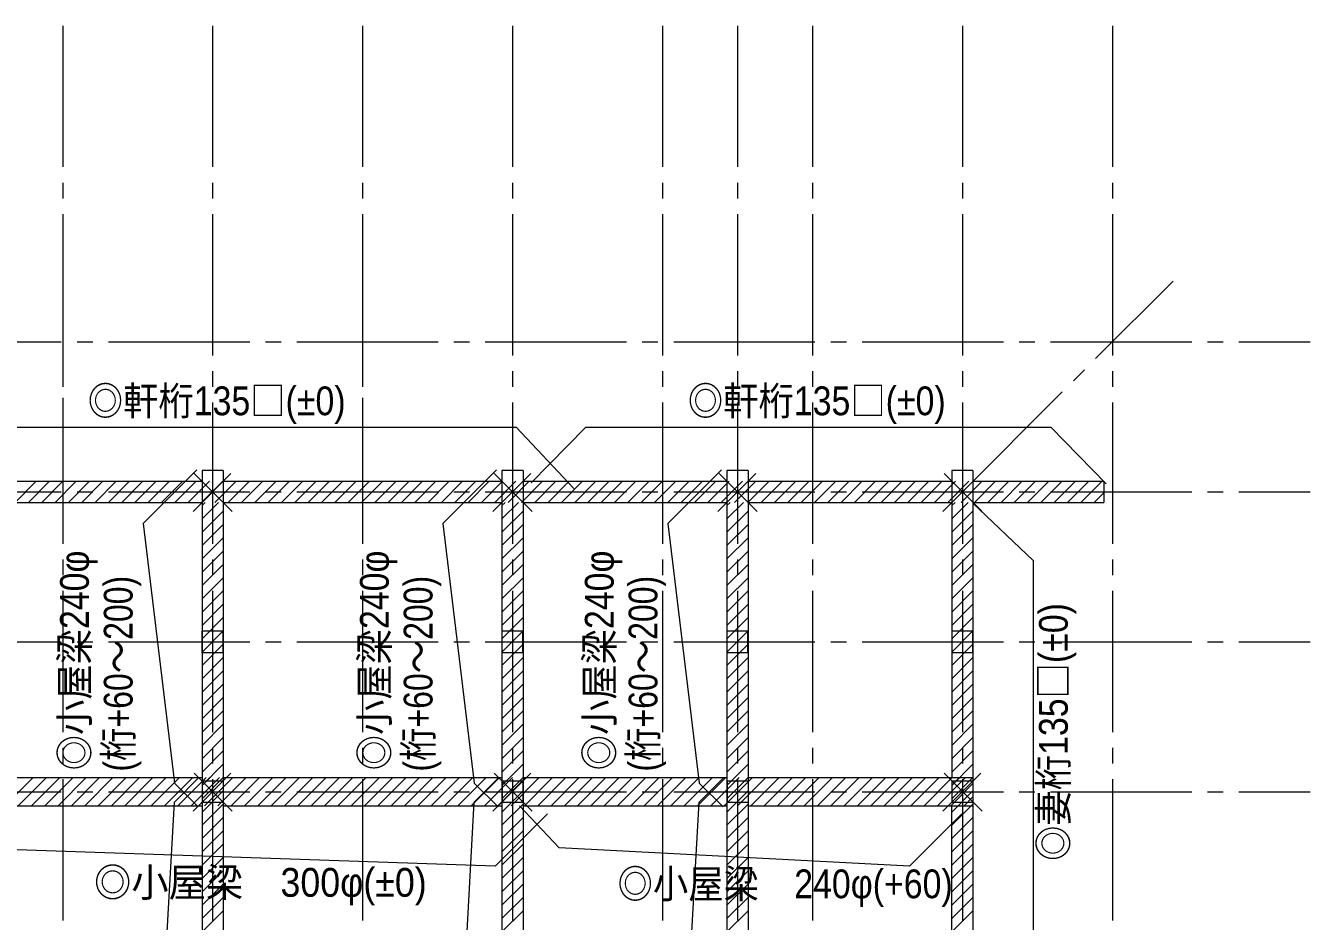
# Model space of a CAD drawing. Units: millimetres at full size, sheet at 1:100; details may follow other scales. Extents: x -20320 to -574, y -13906 to 13689.
# Drawn here: x -13266 to -5085, y 7984 to 13689 of the extents above; entities that cross this region are included whole.
import ezdxf
from ezdxf.enums import TextEntityAlignment as Align

# ---------------------------------------------------------------- set-up
doc = ezdxf.new("R2010")
doc.units = ezdxf.units.MM
doc.header["$LTSCALE"] = 100
doc.linetypes.add('CHAIN2', pattern=[12, 9, -1, 1, -1])
for name, color, linetype, lineweight in [('1-0_通り心', 253, 'CHAIN2', 9), ('1-1_構造・躯体', 6, 'Continuous', 20), ('1-4_見え掛り', 5, 'Continuous', 15), ('1-B_予備', 3, 'Continuous', 25), ('1-C_ハッチ', 253, 'Continuous', 9), ('1-E_文字', 3, 'Continuous', 9)]:
    doc.layers.add(name, color=color, linetype=linetype, lineweight=lineweight)
doc.styles.add('ＭＳ Ｐゴシック', font='')
doc.styles.get('ＭＳ Ｐゴシック').set_extended_font_data('MS PGothic')

msp = doc.modelspace()

# ---------------------------------------------------------------- linework, layer by layer
at = {"layer": '1-0_通り心'}
for p, q in [((-13030.6, 13688.6), (-13030.6, 1520)), ((-12075.6, 13688.6), (-12075.6, 1520)), ((-11120.6, 13688.6), (-11120.6, 1520)), ((-10165.6, 13688.6), (-10165.6, 1520)), ((-9210.6, 13688.6), (-9210.6, 1520)), ((-8733.1, 13688.6), (-8733.1, 1520)), ((-8255.6, 13688.6), (-8255.6, 1520)), ((-7300.6, 13688.6), (-7300.6, 1520)), ((-6345.6, 13688.6), (-6345.6, 1520)), ((-13030.6, 12318.7), (-13030.6, 11102)), ((-11120.6, 12318.7), (-11120.6, 11102)), ((-7300.6, 10719.5), (-5958.3, 12061.9)), ((-19939.4, 11674.5), (-5084.8, 11674.5)), ((-19939.4, 10719.5), (-5084.8, 10719.5)), ((-19939.4, 9764.5), (-5084.8, 9764.5)), ((-19939.4, 8809.5), (-5084.8, 8809.5))]:
    msp.add_line(p, q, dxfattribs=at)
at = {"layer": '1-1_構造・躯体'}
for points in [[(-12144.1, 9697), (-12009.1, 9697), (-12009.1, 9832), (-12144.1, 9832)], [(-10234.1, 9697), (-10099.1, 9697), (-10099.1, 9832), (-10234.1, 9832)], [(-8801.8, 9697), (-8666.8, 9697), (-8666.8, 9832), (-8801.8, 9832)], [(-7368.1, 9697), (-7233.1, 9697), (-7233.1, 9832), (-7368.1, 9832)], [(-12142.1, 8742), (-12007.1, 8742), (-12007.1, 8877), (-12142.1, 8877)], [(-10232.1, 8742), (-10097.1, 8742), (-10097.1, 8877), (-10232.1, 8877)], [(-8798.6, 8742), (-8663.6, 8742), (-8663.6, 8877), (-8798.6, 8877)], [(-7367.4, 8742), (-7232.4, 8742), (-7232.4, 8877), (-7367.4, 8877)]]:
    msp.add_lwpolyline(points, close=True, dxfattribs=at)
at = {"layer": '1-4_見え掛り'}
for p, q in [((-12143.1, 10854.5), (-12143.1, 4854.5)), ((-12008.1, 10854.5), (-12143.1, 10854.5)), ((-10233.1, 10854.5), (-10233.1, 4854.5)), ((-10098.1, 10854.5), (-10233.1, 10854.5)), ((-8800.6, 10854.5), (-8800.6, 4854.5)), ((-8665.6, 10854.5), (-8800.6, 10854.5)), ((-7233.1, 10854.5), (-7368.1, 10854.5)), ((-7368.1, 10854.5), (-7368.1, 8899.5)), ((-7233.1, 10854.5), (-7233.1, 4854.5)), ((-13918.1, 10787), (-12143.1, 10787)), ((-12008.1, 10787), (-10233.1, 10787)), ((-10098.1, 10787), (-8800.6, 10787)), ((-8665.6, 10787), (-7368.1, 10787)), ((-7233.1, 10787), (-6400.6, 10787)), ((-6400.6, 10787), (-6400.6, 10652)), ((-13918.1, 10652), (-12143.1, 10652)), ((-12008.1, 10652), (-10233.1, 10652)), ((-10098.1, 10652), (-8800.6, 10652)), ((-8665.6, 10652), (-7368.1, 10652)), ((-7233.1, 10652), (-6400.6, 10652)), ((-13918.1, 8899.5), (-12143.1, 8899.5)), ((-12008.1, 8899.5), (-10233.1, 8899.5)), ((-10098.1, 8899.5), (-8800.6, 8899.5)), ((-8665.6, 8899.5), (-7233.1, 8899.5)), ((-13918.1, 8719.5), (-12143.1, 8719.5)), ((-12008.1, 8719.5), (-10233.1, 8719.5)), ((-10098.1, 8719.5), (-8800.6, 8719.5)), ((-8665.6, 8719.5), (-7233.1, 8719.5)), ((-7368.1, 4854.5), (-7368.1, 8719.5))]:
    msp.add_line(p, q, dxfattribs=at)
for points in [[(-12008.1, 10854.5), (-12008.1, 4854.5), (-12143.1, 4854.5)], [(-10098.1, 10854.5), (-10098.1, 4854.5), (-10233.1, 4854.5)], [(-8665.6, 10854.5), (-8665.6, 4854.5), (-8800.6, 4854.5)]]:
    msp.add_lwpolyline(points, dxfattribs=at)
at = {"layer": '1-B_予備', "color": 4, "lineweight": 9}
for p, q in [((-13985.6, 11132), (-10142.6, 11132)), ((-9775.1, 10741.5), (-10142.6, 11132)), ((-9699.2, 11132), (-10046.2, 10777)), ((-9699.2, 11132), (-6736.8, 11132)), ((-6386, 10770.5), (-6736.8, 11132)), ((-12177.3, 10859.7), (-12518.6, 10518.3)), ((-10267.3, 10859.7), (-10608.6, 10518.3)), ((-8834.8, 10859.7), (-9176.1, 10518.3)), ((-7233.1, 10646.5), (-6849.2, 10282.7)), ((-12518.6, 10518.3), (-12319.6, 8864.7)), ((-10608.6, 10518.3), (-10409.6, 8864.7)), ((-9176.1, 10518.3), (-8977.1, 8864.7)), ((-6849.2, 10282.7), (-6849.2, 7414.3)), ((-12167, 8894.6), (-12319.6, 8742)), ((-12167, 8712.1), (-12319.6, 8864.7)), ((-10257, 8894.6), (-10409.6, 8742)), ((-10257, 8712.1), (-10409.6, 8864.7)), ((-8824.5, 8894.6), (-8977.1, 8742)), ((-8824.5, 8712.1), (-8977.1, 8864.7)), ((-12518.6, 5152.7), (-12319.6, 8742)), ((-10608.6, 5152.7), (-10409.6, 8742)), ((-10121, 8718.8), (-9867.7, 8451.5)), ((-9176.1, 5152.7), (-8977.1, 8742)), ((-9942.1, 8667.3), (-10276.1, 8334.8)), ((-7304.3, 8667.3), (-7638.4, 8334.8)), ((-10276.1, 8334.8), (-14063.9, 8463.4)), ((-7638.4, 8334.8), (-9867.7, 8451.5))]:
    msp.add_line(p, q, dxfattribs=at)
at = {"layer": '1-B_予備'}
for p, q in [((-12200.6, 10594.5), (-11958.8, 10836.4)), ((-11950.6, 10594.5), (-12192.4, 10836.4)), ((-10290.6, 10594.5), (-10048.8, 10836.4)), ((-10040.6, 10594.5), (-10282.4, 10836.4)), ((-8858.1, 10594.5), (-8616.3, 10836.4)), ((-8608.1, 10594.5), (-8849.9, 10836.4)), ((-7425.6, 10594.5), (-7183.8, 10836.4)), ((-7175.6, 10594.5), (-7417.4, 10836.4)), ((-12200.6, 8684.5), (-11958.8, 8926.4)), ((-11950.6, 8684.5), (-12192.4, 8926.4)), ((-10290.6, 8684.5), (-10048.8, 8926.4)), ((-10040.6, 8684.5), (-10282.4, 8926.4)), ((-7425.6, 8684.5), (-7183.8, 8926.4)), ((-7175.6, 8684.5), (-7417.4, 8926.4))]:
    msp.add_line(p, q, dxfattribs=at)
at = {"layer": '1-C_ハッチ'}
for p, q in [((-13333.8, 10652), (-13198.8, 10787)), ((-13249, 10652), (-13114, 10787)), ((-13164.1, 10652), (-13029.1, 10787)), ((-13079.3, 10652), (-12944.3, 10787)), ((-12994.4, 10652), (-12859.4, 10787)), ((-12909.6, 10652), (-12774.6, 10787)), ((-12824.7, 10652), (-12689.7, 10787)), ((-12739.9, 10652), (-12604.9, 10787)), ((-12655, 10652), (-12520, 10787)), ((-12570.2, 10652), (-12435.2, 10787)), ((-12485.3, 10652), (-12350.3, 10787)), ((-12400.5, 10652), (-12265.5, 10787)), ((-12315.6, 10652), (-12180.6, 10787)), ((-12230.7, 10652), (-12095.7, 10787)), ((-12145.9, 10652), (-12010.9, 10787)), ((-12061, 10652), (-11926, 10787)), ((-11976.2, 10652), (-11841.2, 10787)), ((-11891.3, 10652), (-11756.3, 10787)), ((-11806.5, 10652), (-11671.5, 10787)), ((-11721.6, 10652), (-11586.6, 10787)), ((-11636.8, 10652), (-11501.8, 10787)), ((-11551.9, 10652), (-11416.9, 10787)), ((-11467.1, 10652), (-11332.1, 10787)), ((-11382.2, 10652), (-11247.2, 10787)), ((-11297.4, 10652), (-11162.4, 10787)), ((-11212.5, 10652), (-11077.5, 10787)), ((-11127.7, 10652), (-10992.7, 10787)), ((-11042.8, 10652), (-10907.8, 10787)), ((-10958, 10652), (-10823, 10787)), ((-10873.1, 10652), (-10738.1, 10787)), ((-10788.3, 10652), (-10653.3, 10787)), ((-10703.4, 10652), (-10568.4, 10787)), ((-10618.5, 10652), (-10483.5, 10787)), ((-10533.7, 10652), (-10398.7, 10787)), ((-10448.8, 10652), (-10313.8, 10787)), ((-10364, 10652), (-10229, 10787)), ((-10279.1, 10652), (-10144.1, 10787)), ((-10194.3, 10652), (-10059.3, 10787)), ((-10109.4, 10652), (-9974.4, 10787)), ((-10024.6, 10652), (-9889.6, 10787)), ((-9939.7, 10652), (-9804.7, 10787)), ((-9854.9, 10652), (-9719.9, 10787)), ((-9770, 10652), (-9635, 10787)), ((-9685.2, 10652), (-9550.2, 10787)), ((-9600.3, 10652), (-9465.3, 10787)), ((-9515.5, 10652), (-9380.5, 10787)), ((-9430.6, 10652), (-9295.6, 10787)), ((-9345.8, 10652), (-9210.8, 10787)), ((-9260.9, 10652), (-9125.9, 10787)), ((-9176, 10652), (-9041, 10787)), ((-9091.2, 10652), (-8956.2, 10787)), ((-9006.3, 10652), (-8871.3, 10787)), ((-8921.5, 10652), (-8786.5, 10787)), ((-8836.6, 10652), (-8701.6, 10787)), ((-8751.8, 10652), (-8616.8, 10787)), ((-8666.9, 10652), (-8531.9, 10787)), ((-8582.1, 10652), (-8447.1, 10787)), ((-8497.2, 10652), (-8362.2, 10787)), ((-8412.4, 10652), (-8277.4, 10787)), ((-8327.5, 10652), (-8192.5, 10787)), ((-8242.7, 10652), (-8107.7, 10787)), ((-8157.8, 10652), (-8022.8, 10787)), ((-8073, 10652), (-7938, 10787)), ((-7988.1, 10652), (-7853.1, 10787)), ((-7903.3, 10652), (-7768.3, 10787)), ((-7818.4, 10652), (-7683.4, 10787)), ((-7733.5, 10652), (-7598.5, 10787)), ((-7648.7, 10652), (-7513.7, 10787)), ((-7563.8, 10652), (-7428.8, 10787)), ((-7479, 10652), (-7344, 10787)), ((-7394.1, 10652), (-7259.1, 10787)), ((-7309.3, 10652), (-7174.3, 10787)), ((-7224.4, 10652), (-7089.4, 10787)), ((-7139.6, 10652), (-7004.6, 10787)), ((-7054.7, 10652), (-6919.7, 10787)), ((-6969.9, 10652), (-6834.9, 10787)), ((-6885, 10652), (-6750, 10787)), ((-6800.2, 10652), (-6665.2, 10787)), ((-6715.3, 10652), (-6580.3, 10787)), ((-6630.5, 10652), (-6495.5, 10787)), ((-6545.6, 10652), (-6410.6, 10787)), ((-12143.1, 10546.7), (-12037.8, 10652)), ((-12143.1, 10631.6), (-12122.7, 10652)), ((-10233.1, 10546.7), (-10127.8, 10652)), ((-10233.1, 10631.6), (-10212.7, 10652)), ((-8800.6, 10546.7), (-8695.3, 10652)), ((-8800.6, 10631.6), (-8780.2, 10652)), ((-7368.1, 10546.7), (-7262.8, 10652)), ((-7368.1, 10631.6), (-7347.7, 10652)), ((-6460.8, 10652), (-6400.6, 10712.2)), ((-12143.1, 10461.9), (-12008.1, 10596.9)), ((-10233.1, 10461.9), (-10098.1, 10596.9)), ((-8800.6, 10461.9), (-8665.6, 10596.9)), ((-7368.1, 10461.9), (-7233.1, 10596.9)), ((-12143.1, 10377), (-12008.1, 10512)), ((-10233.1, 10377), (-10098.1, 10512)), ((-8800.6, 10377), (-8665.6, 10512)), ((-7368.1, 10377), (-7233.1, 10512)), ((-12143.1, 10292.2), (-12008.1, 10427.2)), ((-10233.1, 10292.2), (-10098.1, 10427.2)), ((-8800.6, 10292.2), (-8665.6, 10427.2)), ((-7368.1, 10292.2), (-7233.1, 10427.2)), ((-12143.1, 10207.3), (-12008.1, 10342.3)), ((-10233.1, 10207.3), (-10098.1, 10342.3)), ((-8800.6, 10207.3), (-8665.6, 10342.3)), ((-7368.1, 10207.3), (-7233.1, 10342.3)), ((-12143.1, 10122.5), (-12008.1, 10257.5)), ((-10233.1, 10122.5), (-10098.1, 10257.5)), ((-8800.6, 10122.5), (-8665.6, 10257.5)), ((-7368.1, 10122.5), (-7233.1, 10257.5)), ((-12143.1, 10037.6), (-12008.1, 10172.6)), ((-10233.1, 10037.6), (-10098.1, 10172.6)), ((-8800.6, 10037.6), (-8665.6, 10172.6)), ((-7368.1, 10037.6), (-7233.1, 10172.6)), ((-12143.1, 9952.8), (-12008.1, 10087.8)), ((-10233.1, 9952.8), (-10098.1, 10087.8)), ((-8800.6, 9952.8), (-8665.6, 10087.8)), ((-7368.1, 9952.8), (-7233.1, 10087.8)), ((-12143.1, 9867.9), (-12008.1, 10002.9)), ((-10233.1, 9867.9), (-10098.1, 10002.9)), ((-8800.6, 9867.9), (-8665.6, 10002.9)), ((-7368.1, 9867.9), (-7233.1, 10002.9)), ((-12143.1, 9783), (-12008.1, 9918)), ((-10233.1, 9783), (-10098.1, 9918)), ((-8800.6, 9783), (-8665.6, 9918)), ((-7368.1, 9783), (-7233.1, 9918)), ((-12143.1, 9698.2), (-12008.1, 9833.2)), ((-10233.1, 9698.2), (-10098.1, 9833.2)), ((-8800.6, 9698.2), (-8665.6, 9833.2)), ((-7368.1, 9698.2), (-7233.1, 9833.2)), ((-12143.1, 9613.3), (-12008.1, 9748.3)), ((-10233.1, 9613.3), (-10098.1, 9748.3)), ((-8800.6, 9613.3), (-8665.6, 9748.3)), ((-7368.1, 9613.3), (-7233.1, 9748.3)), ((-12143.1, 9528.5), (-12008.1, 9663.5)), ((-10233.1, 9528.5), (-10098.1, 9663.5)), ((-8800.6, 9528.5), (-8665.6, 9663.5)), ((-7368.1, 9528.5), (-7233.1, 9663.5)), ((-12143.1, 9443.6), (-12008.1, 9578.6)), ((-10233.1, 9443.6), (-10098.1, 9578.6)), ((-8800.6, 9443.6), (-8665.6, 9578.6)), ((-7368.1, 9443.6), (-7233.1, 9578.6)), ((-12143.1, 9358.8), (-12008.1, 9493.8)), ((-10233.1, 9358.8), (-10098.1, 9493.8)), ((-8800.6, 9358.8), (-8665.6, 9493.8)), ((-7368.1, 9358.8), (-7233.1, 9493.8)), ((-12143.1, 9273.9), (-12008.1, 9408.9)), ((-10233.1, 9273.9), (-10098.1, 9408.9)), ((-8800.6, 9273.9), (-8665.6, 9408.9)), ((-7368.1, 9273.9), (-7233.1, 9408.9)), ((-12143.1, 9189.1), (-12008.1, 9324.1)), ((-10233.1, 9189.1), (-10098.1, 9324.1)), ((-8800.6, 9189.1), (-8665.6, 9324.1)), ((-7368.1, 9189.1), (-7233.1, 9324.1)), ((-12143.1, 9104.2), (-12008.1, 9239.2)), ((-10233.1, 9104.2), (-10098.1, 9239.2)), ((-8800.6, 9104.2), (-8665.6, 9239.2)), ((-7368.1, 9104.2), (-7233.1, 9239.2)), ((-12143.1, 9019.4), (-12008.1, 9154.4)), ((-10233.1, 9019.4), (-10098.1, 9154.4)), ((-8800.6, 9019.4), (-8665.6, 9154.4)), ((-7368.1, 9019.4), (-7233.1, 9154.4)), ((-12143.1, 8934.5), (-12008.1, 9069.5)), ((-10233.1, 8934.5), (-10098.1, 9069.5)), ((-8800.6, 8934.5), (-8665.6, 9069.5)), ((-7368.1, 8934.5), (-7233.1, 9069.5)), ((-12143.1, 8849.7), (-12008.1, 8984.7)), ((-10233.1, 8849.7), (-10098.1, 8984.7)), ((-8800.6, 8849.7), (-8665.6, 8984.7)), ((-7368.1, 8849.7), (-7233.1, 8984.7)), ((-13399.6, 8719.5), (-13219.6, 8899.5)), ((-13314.7, 8719.5), (-13134.7, 8899.5)), ((-13229.9, 8719.5), (-13049.9, 8899.5)), ((-13145, 8719.5), (-12965, 8899.5)), ((-13060.2, 8719.5), (-12880.2, 8899.5)), ((-12975.3, 8719.5), (-12795.3, 8899.5)), ((-12890.5, 8719.5), (-12710.5, 8899.5)), ((-12805.6, 8719.5), (-12625.6, 8899.5)), ((-12720.8, 8719.5), (-12540.8, 8899.5)), ((-12635.9, 8719.5), (-12455.9, 8899.5)), ((-12551, 8719.5), (-12371, 8899.5)), ((-12466.2, 8719.5), (-12286.2, 8899.5)), ((-12381.3, 8719.5), (-12201.3, 8899.5)), ((-12296.5, 8719.5), (-12116.5, 8899.5)), ((-12211.6, 8719.5), (-12031.6, 8899.5)), ((-12143.1, 8764.8), (-12008.1, 8899.8)), ((-12141.1, 8766.9), (-12008.4, 8899.5)), ((-12141.1, 8851.7), (-12093.2, 8899.5)), ((-12126.8, 8719.5), (-11946.8, 8899.5)), ((-12041.9, 8719.5), (-11861.9, 8899.5)), ((-11957.1, 8719.5), (-11777.1, 8899.5)), ((-11872.2, 8719.5), (-11692.2, 8899.5)), ((-11787.4, 8719.5), (-11607.4, 8899.5)), ((-11702.5, 8719.5), (-11522.5, 8899.5)), ((-11617.7, 8719.5), (-11437.7, 8899.5)), ((-11532.8, 8719.5), (-11352.8, 8899.5)), ((-11448, 8719.5), (-11268, 8899.5)), ((-11363.1, 8719.5), (-11183.1, 8899.5)), ((-11278.3, 8719.5), (-11098.3, 8899.5)), ((-11193.4, 8719.5), (-11013.4, 8899.5)), ((-11108.5, 8719.5), (-10928.5, 8899.5)), ((-11023.7, 8719.5), (-10843.7, 8899.5)), ((-10938.8, 8719.5), (-10758.8, 8899.5)), ((-10854, 8719.5), (-10674, 8899.5)), ((-10769.1, 8719.5), (-10589.1, 8899.5)), ((-10684.3, 8719.5), (-10504.3, 8899.5)), ((-10599.4, 8719.5), (-10419.4, 8899.5)), ((-10514.6, 8719.5), (-10334.6, 8899.5)), ((-10429.7, 8719.5), (-10249.7, 8899.5)), ((-10344.9, 8719.5), (-10164.9, 8899.5)), ((-10260, 8719.5), (-10080, 8899.5)), ((-10233.1, 8764.8), (-10098.1, 8899.8)), ((-10231.1, 8766.9), (-10098.4, 8899.5)), ((-10231.1, 8851.7), (-10183.2, 8899.5)), ((-10175.2, 8719.5), (-9995.2, 8899.5)), ((-10090.3, 8719.5), (-9910.3, 8899.5)), ((-10005.5, 8719.5), (-9825.5, 8899.5)), ((-9920.6, 8719.5), (-9740.6, 8899.5)), ((-9835.8, 8719.5), (-9655.8, 8899.5)), ((-9750.9, 8719.5), (-9570.9, 8899.5)), ((-9666, 8719.5), (-9486, 8899.5)), ((-9581.2, 8719.5), (-9401.2, 8899.5)), ((-9496.3, 8719.5), (-9316.3, 8899.5)), ((-9411.5, 8719.5), (-9231.5, 8899.5)), ((-9326.6, 8719.5), (-9146.6, 8899.5)), ((-9241.8, 8719.5), (-9061.8, 8899.5)), ((-9156.9, 8719.5), (-8976.9, 8899.5)), ((-9072.1, 8719.5), (-8892.1, 8899.5)), ((-8987.2, 8719.5), (-8807.2, 8899.5)), ((-8902.4, 8719.5), (-8722.4, 8899.5)), ((-8817.5, 8719.5), (-8637.5, 8899.5)), ((-8800.6, 8764.8), (-8665.6, 8899.8)), ((-8798.6, 8766.9), (-8665.9, 8899.5)), ((-8798.6, 8851.7), (-8750.7, 8899.5)), ((-8732.7, 8719.5), (-8552.7, 8899.5)), ((-8647.8, 8719.5), (-8467.8, 8899.5)), ((-8563, 8719.5), (-8383, 8899.5)), ((-8478.1, 8719.5), (-8298.1, 8899.5)), ((-8393.3, 8719.5), (-8213.3, 8899.5)), ((-8308.4, 8719.5), (-8128.4, 8899.5)), ((-8223.6, 8719.5), (-8043.6, 8899.5)), ((-8138.7, 8719.5), (-7958.7, 8899.5)), ((-8053.8, 8719.5), (-7873.8, 8899.5)), ((-7969, 8719.5), (-7789, 8899.5)), ((-7884.1, 8719.5), (-7704.1, 8899.5)), ((-7799.3, 8719.5), (-7619.3, 8899.5)), ((-7714.4, 8719.5), (-7534.4, 8899.5)), ((-7629.6, 8719.5), (-7449.6, 8899.5)), ((-7544.7, 8719.5), (-7364.7, 8899.5)), ((-7459.9, 8719.5), (-7279.9, 8899.5)), ((-7375, 8719.5), (-7233.1, 8861.4)), ((-7368.1, 8764.8), (-7233.1, 8899.8)), ((-7366.1, 8766.9), (-7233.4, 8899.5)), ((-7366.1, 8851.7), (-7318.2, 8899.5)), ((-12143.1, 8680), (-12008.1, 8815)), ((-10233.1, 8680), (-10098.1, 8815)), ((-8800.6, 8680), (-8665.6, 8815)), ((-7368.1, 8680), (-7233.1, 8815)), ((-7290.2, 8719.5), (-7233.1, 8776.6)), ((-12143.1, 8595.1), (-12008.1, 8730.1)), ((-10233.1, 8595.1), (-10098.1, 8730.1)), ((-8800.6, 8595.1), (-8665.6, 8730.1)), ((-7368.1, 8595.1), (-7233.1, 8730.1)), ((-12143.1, 8510.3), (-12008.1, 8645.3)), ((-10233.1, 8510.3), (-10098.1, 8645.3)), ((-8800.6, 8510.3), (-8665.6, 8645.3)), ((-7368.1, 8510.3), (-7233.1, 8645.3)), ((-12143.1, 8425.4), (-12008.1, 8560.4)), ((-10233.1, 8425.4), (-10098.1, 8560.4)), ((-8800.6, 8425.4), (-8665.6, 8560.4)), ((-7368.1, 8425.4), (-7233.1, 8560.4)), ((-12143.1, 8340.6), (-12008.1, 8475.6)), ((-10233.1, 8340.6), (-10098.1, 8475.6)), ((-8800.6, 8340.6), (-8665.6, 8475.6)), ((-7368.1, 8340.6), (-7233.1, 8475.6)), ((-12143.1, 8255.7), (-12008.1, 8390.7)), ((-10233.1, 8255.7), (-10098.1, 8390.7)), ((-8800.6, 8255.7), (-8665.6, 8390.7)), ((-7368.1, 8255.7), (-7233.1, 8390.7)), ((-12143.1, 8170.8), (-12008.1, 8305.8)), ((-10233.1, 8170.8), (-10098.1, 8305.8)), ((-8800.6, 8170.8), (-8665.6, 8305.8)), ((-7368.1, 8170.8), (-7233.1, 8305.8)), ((-12143.1, 8086), (-12008.1, 8221)), ((-10233.1, 8086), (-10098.1, 8221)), ((-8800.6, 8086), (-8665.6, 8221)), ((-7368.1, 8086), (-7233.1, 8221)), ((-12143.1, 8001.1), (-12008.1, 8136.1)), ((-10233.1, 8001.1), (-10098.1, 8136.1)), ((-8800.6, 8001.1), (-8665.6, 8136.1)), ((-7368.1, 8001.1), (-7233.1, 8136.1)), ((-12143.1, 7916.3), (-12008.1, 8051.3)), ((-10233.1, 7916.3), (-10098.1, 8051.3)), ((-8800.6, 7916.3), (-8665.6, 8051.3)), ((-7368.1, 7916.3), (-7233.1, 8051.3))]:
    msp.add_line(p, q, dxfattribs=at)

# ---------------------------------------------------------------- texts
at = {"layer": '1-E_文字', "style": 'ＭＳ Ｐゴシック'}
for s, width, p in [('◎軒桁135□(±0)', 0.9, (-12871.2, 11152.3)), ('◎軒桁135□(±0)', 0.9, (-9049.3, 11152.3)), ('◎小屋梁\u3000300φ(±0)', 0.95, (-12831.2, 8085.1)), ('◎小屋梁\u3000240φ(+60)', 0.9, (-9496.9, 8075.7))]:
    msp.add_text(s, height=183.3, dxfattribs=dict(at, width=width)).set_placement(p, align=Align.BOTTOM_LEFT)
for s, width, p in [('◎小屋梁240φ', 0.9, (-12809.1, 8945.3)), ('◎小屋梁240φ', 0.9, (-10899.1, 8945.3)), ('◎小屋梁240φ', 0.9, (-9466.6, 8945.3)), ('(桁+60～200)', 0.85, (-12530.4, 8937.7)), ('(桁+60～200)', 0.85, (-10620.4, 8937.7)), ('(桁+60～200)', 0.85, (-9187.9, 8937.7)), ('◎妻桁135□(±0)', 0.9, (-6574.5, 8368.5))]:
    msp.add_text(s, height=183.3, rotation=90, dxfattribs=dict(at, width=width)).set_placement(p, align=Align.BOTTOM_LEFT)

doc.saveas('drawing.dxf')
